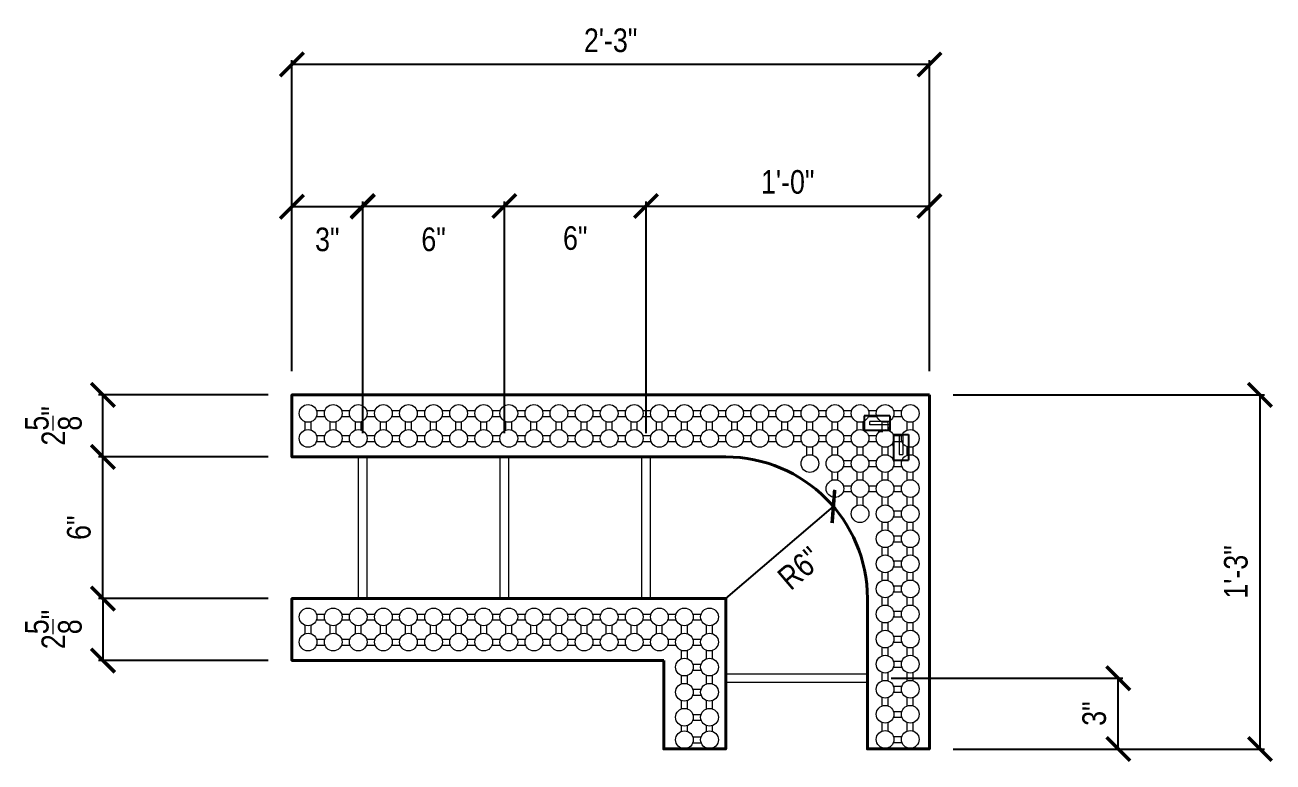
# Model space of a CAD drawing. Header units: inches. Extents: x -354.9 to -290.4, y 585 to 669.6.
# Drawn here: x -344.1 to -291.2, y 638.3 to 669.6 of the extents above; entities that cross this region are included whole.
import ezdxf

# ---------------------------------------------------------------- set-up
doc = ezdxf.new("R2010")
doc.units = ezdxf.units.IN
doc.header["$MEASUREMENT"] = 0
doc.layers.get('Defpoints').update_dxf_attribs({"color": 252})
for name, color, linetype, lineweight in [('1GB fine', 251, 'Continuous', 9), ('2GB med', 7, 'Continuous', 20), ('3GB heavy', 1, 'Continuous', 40), ('A1 fine', 251, 'Continuous', 5), ('DETAILS', 7, 'Continuous', 13), ('DIM', 3, 'Continuous', 13), ('GB Dim', 3, 'Continuous', 13)]:
    doc.layers.add(name, color=color, linetype=linetype, lineweight=lineweight)
doc.styles.add('ARCTEXT', font='arctext.shx', dxfattribs={"width": 0.85})
doc.dimstyles.new('ARCTEXT 1-1', dxfattribs={"dimscale": 0, "dimtxt": 1, "dimasz": 1, "dimexe": 0.1875, "dimexo": 1, "dimgap": 0.5, "dimtad": 1, "dimdec": 4, "dimzin": 3, "dimdsep": 46, "dimlunit": 4, "dimtxsty": 'ARCTEXT', "dimblk": 'ARCHTICK', "dimcen": 1, "dimclrd": 256, "dimclre": 256, "dimclrt": 256, "dimadec": 0, "dimazin": 0, "dimtfac": 1, "dimtdec": 4, "dimtofl": 0, "dimtmove": 2, "dimatfit": 3, "dimldrblk": 'arrow', "dimfxl": 1, "dimtolj": 1, "dimtzin": 0, "dimarcsym": 0})

# ---------------------------------------------------------------- blocks, each defined once
blk = doc.blocks.new('_ArchTick')
at = {"color": 0, "linetype": 'ByBlock', "const_width": 0.15}
blk.add_lwpolyline([(-0.5, -0.5), (0.5, 0.5)], dxfattribs=at)
blk = doc.blocks.new('*D224')
at = {"layer": 'Defpoints', "color": 0}
for p in [(-340.759, 651.26), (-332.759, 651.26), (-332.759, 645.26)]:
    blk.add_point(p, dxfattribs=at)
at = {"layer": 'GB Dim', "lineweight": -2}
for p, q in [((-333.759, 651.26), (-340.946, 651.26)), ((-340.759, 645.26), (-340.759, 651.26)), ((-333.759, 645.26), (-340.946, 645.26))]:
    blk.add_line(p, q, dxfattribs=at)
for p, rotation in [((-340.759, 651.26), 90), ((-340.759, 645.26), 270)]:
    blk.add_blockref('_ArchTick', p, dxfattribs=dict(at, rotation=rotation))
at = {"layer": 'GB Dim', "insert": (-341.776, 648.26), "char_height": 1, "attachment_point": 5, "rotation": 90, "style": 'ARCTEXT'}
blk.add_mtext('\\A1;6"', dxfattribs=at)
blk = doc.blocks.new('arrow')
at = {"layer": 'DIM'}
blk.add_hatch(color=253, dxfattribs=at).paths.add_polyline_path([(-2, 0.5), (-2, -0.5), (0, 0)])
at = {"layer": 'DIM', "lineweight": 9}
for points in [[(-2, 0.983), (-2, 0.5), (-2.469, 0.617)], [(0.374, 0.094), (0, 0)], [(0.374, -0.094), (0, 0)], [(-2, -0.983), (-2, -0.5), (-2.469, -0.617)]]:
    blk.add_lwpolyline(points, dxfattribs=at)
at = {"layer": 'DIM', "lineweight": 15}
blk.add_lwpolyline([(0, 0), (-2, -0.5), (-2, 0.5), (0, 0)], dxfattribs=at)
blk = doc.blocks.new('*D228')
at = {"layer": 'Defpoints', "color": 0}
for p in [(-305.759, 653.885), (-305.759, 638.885), (-291.759, 638.885)]:
    blk.add_point(p, dxfattribs=at)
at = {"layer": 'GB Dim', "lineweight": -2}
for p, q in [((-304.759, 653.885), (-291.571, 653.885)), ((-291.759, 653.885), (-291.759, 638.885)), ((-304.759, 638.885), (-291.571, 638.885))]:
    blk.add_line(p, q, dxfattribs=at)
for p, rotation in [((-291.759, 653.885), 90), ((-291.759, 638.885), 270)]:
    blk.add_blockref('_ArchTick', p, dxfattribs=dict(at, rotation=rotation))
at = {"layer": 'GB Dim', "insert": (-292.776, 646.385), "char_height": 1, "attachment_point": 5, "rotation": 90, "style": 'ARCTEXT'}
blk.add_mtext('\\A1;1\'-3"', dxfattribs=at)
blk = doc.blocks.new('*D229')
at = {"layer": 'Defpoints', "color": 0}
for p in [(-332.759, 645.26), (-340.759, 642.635), (-332.759, 642.635)]:
    blk.add_point(p, dxfattribs=at)
at = {"layer": 'GB Dim', "lineweight": -2}
for p, q in [((-333.759, 645.26), (-340.946, 645.26)), ((-340.759, 645.26), (-340.759, 642.635)), ((-333.759, 642.635), (-340.946, 642.635))]:
    blk.add_line(p, q, dxfattribs=at)
for p, rotation in [((-340.759, 645.26), 90), ((-340.759, 642.635), 270)]:
    blk.add_blockref('_ArchTick', p, dxfattribs=dict(at, rotation=rotation))
at = {"layer": 'GB Dim', "insert": (-342.863, 643.948), "char_height": 1, "attachment_point": 5, "rotation": 90, "style": 'ARCTEXT'}
blk.add_mtext('\\A1;2{\\H1.000000x;\\S5/8;}"', dxfattribs=at)
blk = doc.blocks.new('*D230')
at = {"layer": 'Defpoints', "color": 0}
for p in [(-340.759, 653.885), (-332.759, 653.885), (-332.759, 651.26)]:
    blk.add_point(p, dxfattribs=at)
at = {"layer": 'GB Dim', "lineweight": -2}
for p, q in [((-333.759, 653.885), (-340.946, 653.885)), ((-340.759, 651.26), (-340.759, 653.885)), ((-333.759, 651.26), (-340.946, 651.26))]:
    blk.add_line(p, q, dxfattribs=at)
for p, rotation in [((-340.759, 653.885), 90), ((-340.759, 651.26), 270)]:
    blk.add_blockref('_ArchTick', p, dxfattribs=dict(at, rotation=rotation))
at = {"layer": 'GB Dim', "insert": (-342.863, 652.573), "char_height": 1, "attachment_point": 5, "rotation": 90, "style": 'ARCTEXT'}
blk.add_mtext('\\A1;2{\\H1.000000x;\\S5/8;}"', dxfattribs=at)
blk = doc.blocks.new('*D231')
at = {"layer": 'Defpoints', "color": 0}
for p in [(-305.759, 661.885), (-305.759, 653.885), (-317.759, 651.26)]:
    blk.add_point(p, dxfattribs=at)
at = {"layer": 'GB Dim', "lineweight": -2}
for p, q in [((-317.759, 652.26), (-317.759, 662.073)), ((-317.759, 661.885), (-305.759, 661.885)), ((-305.759, 654.885), (-305.759, 662.073))]:
    blk.add_line(p, q, dxfattribs=at)
at = {"layer": 'GB Dim', "lineweight": -2, "rotation": 180}
blk.add_blockref('_ArchTick', (-317.759, 661.885), dxfattribs=at)
at = {"layer": 'GB Dim', "lineweight": -2}
blk.add_blockref('_ArchTick', (-305.759, 661.885), dxfattribs=at)
at = {"layer": 'GB Dim', "insert": (-311.759, 662.903), "char_height": 1, "attachment_point": 5, "style": 'ARCTEXT'}
blk.add_mtext('\\A1;1\'-0"', dxfattribs=at)
blk = doc.blocks.new('*D232')
at = {"layer": 'Defpoints', "color": 0}
for p in [(-309.825, 649.161), (-314.384, 645.26)]:
    blk.add_point(p, dxfattribs=at)
at = {"layer": 'GB Dim', "lineweight": -2}
blk.add_line((-314.384, 645.26), (-309.825, 649.161), dxfattribs=at)
at = {"layer": 'GB Dim', "lineweight": -2, "rotation": 40.54551992013242}
blk.add_blockref('_ArchTick', (-309.825, 649.161), dxfattribs=at)
at = {"layer": 'GB Dim', "insert": (-311.252, 646.541), "char_height": 1, "attachment_point": 5, "rotation": 40.5455, "style": 'ARCTEXT'}
blk.add_mtext('\\A1;R6"', dxfattribs=at)
blk = doc.blocks.new('*D233')
at = {"layer": 'Defpoints', "color": 0}
for p in [(-308.384, 641.885), (-297.759, 641.885), (-305.759, 638.885)]:
    blk.add_point(p, dxfattribs=at)
at = {"layer": 'GB Dim', "lineweight": -2}
for p, q in [((-307.384, 641.885), (-297.571, 641.885)), ((-297.759, 638.885), (-297.759, 641.885)), ((-304.759, 638.885), (-297.571, 638.885))]:
    blk.add_line(p, q, dxfattribs=at)
for p, rotation in [((-297.759, 641.885), 90), ((-297.759, 638.885), 270)]:
    blk.add_blockref('_ArchTick', p, dxfattribs=dict(at, rotation=rotation))
at = {"layer": 'GB Dim', "insert": (-298.776, 640.385), "char_height": 1, "attachment_point": 5, "rotation": 90, "style": 'ARCTEXT'}
blk.add_mtext('\\A1;3"', dxfattribs=at)
blk = doc.blocks.new('*D234')
at = {"layer": 'Defpoints', "color": 0}
for p in [(-332.759, 667.885), (-332.759, 653.885), (-305.759, 653.885)]:
    blk.add_point(p, dxfattribs=at)
at = {"layer": 'GB Dim', "lineweight": -2}
for p, q in [((-332.759, 654.885), (-332.759, 668.073)), ((-305.759, 667.885), (-332.759, 667.885)), ((-305.759, 654.885), (-305.759, 668.073))]:
    blk.add_line(p, q, dxfattribs=at)
at = {"layer": 'GB Dim', "lineweight": -2, "rotation": 180}
blk.add_blockref('_ArchTick', (-332.759, 667.885), dxfattribs=at)
at = {"layer": 'GB Dim', "lineweight": -2}
blk.add_blockref('_ArchTick', (-305.759, 667.885), dxfattribs=at)
at = {"layer": 'GB Dim', "insert": (-319.259, 668.903), "char_height": 1, "attachment_point": 5, "style": 'ARCTEXT'}
blk.add_mtext('\\A1;2\'-3"', dxfattribs=at)

msp = doc.modelspace()

# ---------------------------------------------------------------- linework, layer by layer
at = {"color": 1}
for p, q in [((-307.43515, 653.00272), (-308.52517, 653.00272)), ((-308.52517, 653.00272), (-308.52517, 652.37772)), ((-307.43515, 653.00272), (-307.43515, 652.37772)), ((-307.43515, 652.37772), (-308.52517, 652.37772)), ((-307.27265, 652.21522), (-307.27265, 651.1252)), ((-307.27265, 652.21522), (-306.64765, 652.21522)), ((-306.64765, 652.21522), (-306.64765, 651.1252)), ((-307.27265, 651.1252), (-306.64765, 651.1252))]:
    msp.add_line(p, q, dxfattribs=at)
at = {"ltscale": 0.15}
msp.add_line((-307.43515, 652.37772), (-307.43515, 652.54022), dxfattribs=at)
at = {"layer": '1GB fine'}
for p, q in [((-331.71834, 652.97763), (-331.36191, 652.97763)), ((-331.71757, 653.22836), (-331.36269, 653.22836)), ((-330.65584, 652.97763), (-330.29941, 652.97763)), ((-330.65507, 653.22836), (-330.30019, 653.22836)), ((-329.59334, 652.97763), (-329.23691, 652.97763)), ((-329.59257, 653.22836), (-329.23769, 653.22836)), ((-328.53084, 652.97763), (-328.17441, 652.97763)), ((-328.53007, 653.22836), (-328.17519, 653.22836)), ((-327.46834, 652.97763), (-327.11191, 652.97763)), ((-327.46757, 653.22836), (-327.11269, 653.22836)), ((-326.40584, 652.97763), (-326.04941, 652.97763)), ((-326.40507, 653.22836), (-326.05019, 653.22836)), ((-325.34334, 652.97763), (-324.98691, 652.97763)), ((-325.34257, 653.22836), (-324.98769, 653.22836)), ((-324.28084, 652.97763), (-323.92441, 652.97763)), ((-324.28007, 653.22836), (-323.92519, 653.22836)), ((-323.21834, 652.97763), (-322.86191, 652.97763)), ((-323.21757, 653.22836), (-322.86269, 653.22836)), ((-322.15584, 652.97763), (-321.79941, 652.97763)), ((-322.15507, 653.22836), (-321.80019, 653.22836)), ((-321.09334, 652.97763), (-320.73691, 652.97763)), ((-321.09257, 653.22836), (-320.73769, 653.22836)), ((-320.03084, 652.97763), (-319.67441, 652.97763)), ((-320.03007, 653.22836), (-319.67519, 653.22836)), ((-318.96834, 652.97763), (-318.61191, 652.97763)), ((-318.96757, 653.22836), (-318.61269, 653.22836)), ((-317.90584, 652.97763), (-317.54941, 652.97763)), ((-317.90507, 653.22836), (-317.55019, 653.22836)), ((-316.84334, 652.97763), (-316.48691, 652.97763)), ((-316.84257, 653.22836), (-316.48769, 653.22836)), ((-315.78084, 652.97763), (-315.42441, 652.97763)), ((-315.78007, 653.22836), (-315.42519, 653.22836)), ((-314.71834, 652.97763), (-314.36191, 652.97763)), ((-314.71757, 653.22836), (-314.36269, 653.22836)), ((-313.65584, 652.97763), (-313.29941, 652.97763)), ((-313.65507, 653.22836), (-313.30019, 653.22836)), ((-312.59334, 652.97763), (-312.23691, 652.97763)), ((-312.59257, 653.22836), (-312.23769, 653.22836)), ((-311.53084, 652.97763), (-311.17441, 652.97763)), ((-311.53007, 653.22836), (-311.17519, 653.22836)), ((-310.46834, 652.97763), (-310.11191, 652.97763)), ((-310.46757, 653.22836), (-310.11269, 653.22836)), ((-309.40584, 652.97763), (-309.04941, 652.97763)), ((-309.40507, 653.22836), (-309.05019, 653.22836)), ((-308.34334, 652.97763), (-307.98691, 652.97763)), ((-308.34257, 653.22836), (-307.98769, 653.22836)), ((-307.28084, 652.97763), (-306.92441, 652.97763)), ((-307.28007, 653.22836), (-306.92519, 653.22836)), ((-332.19784, 652.39462), (-332.19784, 652.75106)), ((-331.94711, 652.3954), (-331.94711, 652.75028)), ((-331.13315, 652.3954), (-331.13315, 652.75028)), ((-330.88242, 652.39462), (-330.88242, 652.75106)), ((-330.07065, 652.3954), (-330.07065, 652.75028)), ((-329.81992, 652.39462), (-329.81992, 652.75106)), ((-329.00815, 652.3954), (-329.00815, 652.75028)), ((-328.75742, 652.39462), (-328.75742, 652.75106)), ((-327.94565, 652.3954), (-327.94565, 652.75028)), ((-327.69492, 652.39462), (-327.69492, 652.75106)), ((-326.88315, 652.3954), (-326.88315, 652.75028)), ((-326.63242, 652.39462), (-326.63242, 652.75106)), ((-325.82065, 652.3954), (-325.82065, 652.75028)), ((-325.56992, 652.39462), (-325.56992, 652.75106)), ((-324.75815, 652.3954), (-324.75815, 652.75028)), ((-324.50742, 652.39462), (-324.50742, 652.75106)), ((-323.69565, 652.3954), (-323.69565, 652.75028)), ((-323.44492, 652.39462), (-323.44492, 652.75106)), ((-322.63315, 652.3954), (-322.63315, 652.75028)), ((-322.38242, 652.39462), (-322.38242, 652.75106)), ((-321.57065, 652.3954), (-321.57065, 652.75028)), ((-321.31992, 652.39462), (-321.31992, 652.75106)), ((-320.50815, 652.3954), (-320.50815, 652.75028)), ((-320.25742, 652.39462), (-320.25742, 652.75106)), ((-319.44565, 652.3954), (-319.44565, 652.75028)), ((-319.19492, 652.39462), (-319.19492, 652.75106)), ((-318.38315, 652.3954), (-318.38315, 652.75028)), ((-318.13242, 652.39462), (-318.13242, 652.75106)), ((-317.32065, 652.3954), (-317.32065, 652.75028)), ((-317.06992, 652.39462), (-317.06992, 652.75106)), ((-316.25815, 652.3954), (-316.25815, 652.75028)), ((-316.00742, 652.39462), (-316.00742, 652.75106)), ((-315.19565, 652.3954), (-315.19565, 652.75028)), ((-314.94492, 652.39462), (-314.94492, 652.75106)), ((-314.13315, 652.3954), (-314.13315, 652.75028)), ((-313.88242, 652.39462), (-313.88242, 652.75106)), ((-313.07065, 652.3954), (-313.07065, 652.75028)), ((-312.81992, 652.39462), (-312.81992, 652.75106)), ((-312.00815, 652.3954), (-312.00815, 652.75028)), ((-311.75742, 652.39462), (-311.75742, 652.75106)), ((-310.94565, 652.3954), (-310.94565, 652.75028)), ((-310.69492, 652.39462), (-310.69492, 652.75106)), ((-309.88315, 652.3954), (-309.88315, 652.75028)), ((-309.63242, 652.39462), (-309.63242, 652.75106)), ((-308.82065, 652.3954), (-308.82065, 652.75028)), ((-308.56992, 652.39462), (-308.56992, 652.75106)), ((-307.75815, 652.3954), (-307.75815, 652.75028)), ((-307.50742, 652.39462), (-307.50742, 652.75106)), ((-306.69565, 652.3954), (-306.69565, 652.75028)), ((-306.44492, 652.39462), (-306.44492, 652.75106)), ((-331.71834, 651.91513), (-331.36191, 651.91513)), ((-331.71757, 652.16586), (-331.36269, 652.16586)), ((-330.65584, 651.91513), (-330.29941, 651.91513)), ((-330.65507, 652.16586), (-330.30019, 652.16586)), ((-329.59334, 651.91513), (-329.23691, 651.91513)), ((-329.59257, 652.16586), (-329.23769, 652.16586)), ((-328.53084, 651.91513), (-328.17441, 651.91513)), ((-328.53007, 652.16586), (-328.17519, 652.16586)), ((-327.46834, 651.91513), (-327.11191, 651.91513)), ((-327.46757, 652.16586), (-327.11269, 652.16586)), ((-326.40584, 651.91513), (-326.04941, 651.91513)), ((-326.40507, 652.16586), (-326.05019, 652.16586)), ((-325.34334, 651.91513), (-324.98691, 651.91513)), ((-325.34257, 652.16586), (-324.98769, 652.16586)), ((-324.28084, 651.91513), (-323.92441, 651.91513)), ((-324.28007, 652.16586), (-323.92519, 652.16586)), ((-323.21834, 651.91513), (-322.86191, 651.91513)), ((-323.21757, 652.16586), (-322.86269, 652.16586)), ((-322.15584, 651.91513), (-321.79941, 651.91513)), ((-322.15507, 652.16586), (-321.80019, 652.16586)), ((-321.09334, 651.91513), (-320.73691, 651.91513)), ((-321.09257, 652.16586), (-320.73769, 652.16586)), ((-320.03084, 651.91513), (-319.67441, 651.91513)), ((-320.03007, 652.16586), (-319.67519, 652.16586)), ((-318.96834, 651.91513), (-318.61191, 651.91513)), ((-318.96757, 652.16586), (-318.61269, 652.16586)), ((-317.90584, 651.91513), (-317.54941, 651.91513)), ((-317.90507, 652.16586), (-317.55019, 652.16586)), ((-316.84334, 651.91513), (-316.48691, 651.91513)), ((-316.84257, 652.16586), (-316.48769, 652.16586)), ((-315.78084, 651.91513), (-315.42441, 651.91513)), ((-315.78007, 652.16586), (-315.42519, 652.16586)), ((-314.71834, 651.91513), (-314.36191, 651.91513)), ((-314.71757, 652.16586), (-314.36269, 652.16586)), ((-313.65584, 651.91513), (-313.29941, 651.91513)), ((-313.65507, 652.16586), (-313.30019, 652.16586)), ((-312.59334, 651.91513), (-312.23691, 651.91513)), ((-312.59257, 652.16586), (-312.23769, 652.16586)), ((-311.53084, 651.91513), (-311.17441, 651.91513)), ((-311.53007, 652.16586), (-311.17519, 652.16586)), ((-310.46834, 651.91513), (-310.11191, 651.91513)), ((-310.46757, 652.16586), (-310.11269, 652.16586)), ((-309.40584, 651.91513), (-309.04941, 651.91513)), ((-309.40507, 652.16586), (-309.05019, 652.16586)), ((-308.34334, 651.91513), (-307.98691, 651.91513)), ((-308.34257, 652.16586), (-307.98769, 652.16586)), ((-307.28084, 651.91513), (-306.92441, 651.91513)), ((-307.28007, 652.16586), (-306.92519, 652.16586)), ((-310.94565, 651.3329), (-310.94565, 651.68778)), ((-310.69492, 651.33212), (-310.69492, 651.68856)), ((-309.88315, 651.3329), (-309.88315, 651.68778)), ((-309.63242, 651.33212), (-309.63242, 651.68856)), ((-308.82065, 651.3329), (-308.82065, 651.68778)), ((-308.56992, 651.33212), (-308.56992, 651.68856)), ((-307.75815, 651.3329), (-307.75815, 651.68778)), ((-307.50742, 651.33212), (-307.50742, 651.68856)), ((-306.69565, 651.3329), (-306.69565, 651.68778)), ((-306.44492, 651.33212), (-306.44492, 651.68856)), ((-309.40584, 650.85263), (-309.04941, 650.85263)), ((-309.40507, 651.10336), (-309.05019, 651.10336)), ((-308.34334, 650.85263), (-307.98691, 650.85263)), ((-308.34257, 651.10336), (-307.98769, 651.10336)), ((-307.28084, 650.85263), (-306.92441, 650.85263)), ((-307.28007, 651.10336), (-306.92519, 651.10336)), ((-309.88315, 650.2704), (-309.88315, 650.62528)), ((-309.63242, 650.26962), (-309.63242, 650.62606)), ((-308.82065, 650.2704), (-308.82065, 650.62528)), ((-308.56992, 650.26962), (-308.56992, 650.62606)), ((-307.75815, 650.2704), (-307.75815, 650.62528)), ((-307.50742, 650.26962), (-307.50742, 650.62606)), ((-306.69565, 650.2704), (-306.69565, 650.62528)), ((-306.44492, 650.26962), (-306.44492, 650.62606)), ((-309.40584, 649.79013), (-309.04941, 649.79013)), ((-309.40507, 650.04086), (-309.05019, 650.04086)), ((-308.34334, 649.79013), (-307.98691, 649.79013)), ((-308.34257, 650.04086), (-307.98769, 650.04086)), ((-307.28084, 649.79013), (-306.92441, 649.79013)), ((-307.28007, 650.04086), (-306.92519, 650.04086)), ((-308.82065, 649.2079), (-308.82065, 649.56278)), ((-308.56992, 649.20712), (-308.56992, 649.56356)), ((-307.75815, 649.2079), (-307.75815, 649.56278)), ((-307.50742, 649.20712), (-307.50742, 649.56356)), ((-306.69565, 649.2079), (-306.69565, 649.56278)), ((-306.44492, 649.20712), (-306.44492, 649.56356)), ((-307.28084, 648.72763), (-306.92441, 648.72763)), ((-307.28007, 648.97836), (-306.92519, 648.97836)), ((-307.75815, 648.1454), (-307.75815, 648.50028)), ((-307.50742, 648.14462), (-307.50742, 648.50106)), ((-306.69565, 648.1454), (-306.69565, 648.50028)), ((-306.44492, 648.14462), (-306.44492, 648.50106)), ((-307.28084, 647.66513), (-306.92441, 647.66513)), ((-307.28007, 647.91586), (-306.92519, 647.91586)), ((-307.75815, 647.0829), (-307.75815, 647.43778)), ((-307.50742, 647.08212), (-307.50742, 647.43856)), ((-306.69565, 647.0829), (-306.69565, 647.43778)), ((-306.44492, 647.08212), (-306.44492, 647.43856)), ((-307.28084, 646.60263), (-306.92441, 646.60263)), ((-307.28007, 646.85336), (-306.92519, 646.85336)), ((-307.75815, 646.0204), (-307.75815, 646.37528)), ((-307.50742, 646.01962), (-307.50742, 646.37606)), ((-306.69565, 646.0204), (-306.69565, 646.37528)), ((-306.44492, 646.01962), (-306.44492, 646.37606)), ((-307.28084, 645.54013), (-306.92441, 645.54013)), ((-307.28007, 645.79086), (-306.92519, 645.79086)), ((-307.75815, 644.9579), (-307.75815, 645.31278)), ((-307.50742, 644.95712), (-307.50742, 645.31356)), ((-306.69565, 644.9579), (-306.69565, 645.31278)), ((-306.44492, 644.95712), (-306.44492, 645.31356)), ((-331.71834, 644.35263), (-331.36191, 644.35263)), ((-331.71757, 644.60336), (-331.36269, 644.60336)), ((-330.65584, 644.35263), (-330.29941, 644.35263)), ((-330.65507, 644.60336), (-330.30019, 644.60336)), ((-329.59334, 644.35263), (-329.23691, 644.35263)), ((-329.59257, 644.60336), (-329.23769, 644.60336)), ((-328.53084, 644.35263), (-328.17441, 644.35263)), ((-328.53007, 644.60336), (-328.17519, 644.60336)), ((-327.46834, 644.35263), (-327.11191, 644.35263)), ((-327.46757, 644.60336), (-327.11269, 644.60336)), ((-326.40584, 644.35263), (-326.04941, 644.35263)), ((-326.40507, 644.60336), (-326.05019, 644.60336)), ((-325.34334, 644.35263), (-324.98691, 644.35263)), ((-325.34257, 644.60336), (-324.98769, 644.60336)), ((-324.28084, 644.35263), (-323.92441, 644.35263)), ((-324.28007, 644.60336), (-323.92519, 644.60336)), ((-323.21834, 644.35263), (-322.86191, 644.35263)), ((-323.21757, 644.60336), (-322.86269, 644.60336)), ((-322.15584, 644.35263), (-321.79941, 644.35263)), ((-322.15507, 644.60336), (-321.80019, 644.60336)), ((-321.09334, 644.35263), (-320.73691, 644.35263)), ((-321.09257, 644.60336), (-320.73769, 644.60336)), ((-320.03084, 644.35263), (-319.67441, 644.35263)), ((-320.03007, 644.60336), (-319.67519, 644.60336)), ((-318.96834, 644.35263), (-318.61191, 644.35263)), ((-318.96757, 644.60336), (-318.61269, 644.60336)), ((-317.90584, 644.35263), (-317.54941, 644.35263)), ((-317.90507, 644.60336), (-317.55019, 644.60336)), ((-316.84334, 644.35263), (-316.48691, 644.35263)), ((-316.84257, 644.60336), (-316.48769, 644.60336)), ((-315.78084, 644.35263), (-315.42441, 644.35263)), ((-315.78007, 644.60336), (-315.42519, 644.60336)), ((-307.28084, 644.47763), (-306.92441, 644.47763)), ((-307.28007, 644.72836), (-306.92519, 644.72836)), ((-332.19784, 643.76962), (-332.19784, 644.12606)), ((-331.94711, 643.7704), (-331.94711, 644.12528)), ((-331.13315, 643.7704), (-331.13315, 644.12528)), ((-330.88242, 643.76962), (-330.88242, 644.12606)), ((-330.07065, 643.7704), (-330.07065, 644.12528)), ((-329.81992, 643.76962), (-329.81992, 644.12606)), ((-329.00815, 643.7704), (-329.00815, 644.12528)), ((-328.75742, 643.76962), (-328.75742, 644.12606)), ((-327.94565, 643.7704), (-327.94565, 644.12528)), ((-327.69492, 643.76962), (-327.69492, 644.12606)), ((-326.88315, 643.7704), (-326.88315, 644.12528)), ((-326.63242, 643.76962), (-326.63242, 644.12606)), ((-325.82065, 643.7704), (-325.82065, 644.12528)), ((-325.56992, 643.76962), (-325.56992, 644.12606)), ((-324.75815, 643.7704), (-324.75815, 644.12528)), ((-324.50742, 643.76962), (-324.50742, 644.12606)), ((-323.69565, 643.7704), (-323.69565, 644.12528)), ((-323.44492, 643.76962), (-323.44492, 644.12606)), ((-322.63315, 643.7704), (-322.63315, 644.12528)), ((-322.38242, 643.76962), (-322.38242, 644.12606)), ((-321.57065, 643.7704), (-321.57065, 644.12528)), ((-321.31992, 643.76962), (-321.31992, 644.12606)), ((-320.50815, 643.7704), (-320.50815, 644.12528)), ((-320.25742, 643.76962), (-320.25742, 644.12606)), ((-319.44565, 643.7704), (-319.44565, 644.12528)), ((-319.19492, 643.76962), (-319.19492, 644.12606)), ((-318.38315, 643.7704), (-318.38315, 644.12528)), ((-318.13242, 643.76962), (-318.13242, 644.12606)), ((-317.32065, 643.7704), (-317.32065, 644.12528)), ((-317.06992, 643.76962), (-317.06992, 644.12606)), ((-316.25815, 643.7704), (-316.25815, 644.12528)), ((-316.00742, 643.76962), (-316.00742, 644.12606)), ((-315.19565, 643.7704), (-315.19565, 644.12528)), ((-314.94492, 643.76962), (-314.94492, 644.12606)), ((-307.75815, 643.8954), (-307.75815, 644.25028)), ((-307.50742, 643.89462), (-307.50742, 644.25106)), ((-306.69565, 643.8954), (-306.69565, 644.25028)), ((-306.44492, 643.89462), (-306.44492, 644.25106)), ((-331.71834, 643.29013), (-331.36191, 643.29013)), ((-331.71757, 643.54086), (-331.36269, 643.54086)), ((-330.65584, 643.29013), (-330.29941, 643.29013)), ((-330.65507, 643.54086), (-330.30019, 643.54086)), ((-329.59334, 643.29013), (-329.23691, 643.29013)), ((-329.59257, 643.54086), (-329.23769, 643.54086)), ((-328.53084, 643.29013), (-328.17441, 643.29013)), ((-328.53007, 643.54086), (-328.17519, 643.54086)), ((-327.46834, 643.29013), (-327.11191, 643.29013)), ((-327.46757, 643.54086), (-327.11269, 643.54086)), ((-326.40584, 643.29013), (-326.04941, 643.29013)), ((-326.40507, 643.54086), (-326.05019, 643.54086)), ((-325.34334, 643.29013), (-324.98691, 643.29013)), ((-325.34257, 643.54086), (-324.98769, 643.54086)), ((-324.28084, 643.29013), (-323.92441, 643.29013)), ((-324.28007, 643.54086), (-323.92519, 643.54086)), ((-323.21834, 643.29013), (-322.86191, 643.29013)), ((-323.21757, 643.54086), (-322.86269, 643.54086)), ((-322.15584, 643.29013), (-321.79941, 643.29013)), ((-322.15507, 643.54086), (-321.80019, 643.54086)), ((-321.09334, 643.29013), (-320.73691, 643.29013)), ((-321.09257, 643.54086), (-320.73769, 643.54086)), ((-320.03084, 643.29013), (-319.67441, 643.29013)), ((-320.03007, 643.54086), (-319.67519, 643.54086)), ((-318.96834, 643.29013), (-318.61191, 643.29013)), ((-318.96757, 643.54086), (-318.61269, 643.54086)), ((-317.90584, 643.29013), (-317.54941, 643.29013)), ((-317.90507, 643.54086), (-317.55019, 643.54086)), ((-316.84334, 643.29013), (-316.48691, 643.29013)), ((-316.84257, 643.54086), (-316.48769, 643.54086)), ((-315.78084, 643.29013), (-315.42441, 643.29013)), ((-315.78007, 643.54086), (-315.42519, 643.54086)), ((-307.28084, 643.41513), (-306.92441, 643.41513)), ((-307.28007, 643.66586), (-306.92519, 643.66586)), ((-316.25815, 642.7079), (-316.25815, 643.06278)), ((-316.00742, 642.70712), (-316.00742, 643.06356)), ((-315.19565, 642.7079), (-315.19565, 643.06278)), ((-314.94492, 642.70712), (-314.94492, 643.06356)), ((-307.75815, 642.8329), (-307.75815, 643.18778)), ((-307.50742, 642.83212), (-307.50742, 643.18856)), ((-306.69565, 642.8329), (-306.69565, 643.18778)), ((-306.44492, 642.83212), (-306.44492, 643.18856)), ((-315.78084, 642.22763), (-315.42441, 642.22763)), ((-315.78007, 642.47836), (-315.42519, 642.47836)), ((-307.28084, 642.35263), (-306.92441, 642.35263)), ((-307.28007, 642.60336), (-306.92519, 642.60336)), ((-316.25815, 641.6454), (-316.25815, 642.00028)), ((-316.00742, 641.64462), (-316.00742, 642.00106)), ((-315.19565, 641.6454), (-315.19565, 642.00028)), ((-314.94492, 641.64462), (-314.94492, 642.00106)), ((-307.75815, 641.7704), (-307.75815, 642.12528)), ((-307.50742, 641.76962), (-307.50742, 642.12606)), ((-306.69565, 641.7704), (-306.69565, 642.12528)), ((-306.44492, 641.76962), (-306.44492, 642.12606)), ((-315.78084, 641.16513), (-315.42441, 641.16513)), ((-315.78007, 641.41586), (-315.42519, 641.41586)), ((-307.28084, 641.29013), (-306.92441, 641.29013)), ((-307.28007, 641.54086), (-306.92519, 641.54086)), ((-316.25815, 640.5829), (-316.25815, 640.93778)), ((-316.00742, 640.58212), (-316.00742, 640.93856)), ((-315.19565, 640.5829), (-315.19565, 640.93778)), ((-314.94492, 640.58212), (-314.94492, 640.93856)), ((-307.75815, 640.7079), (-307.75815, 641.06278)), ((-307.50742, 640.70712), (-307.50742, 641.06356)), ((-306.69565, 640.7079), (-306.69565, 641.06278)), ((-306.44492, 640.70712), (-306.44492, 641.06356)), ((-315.78084, 640.10263), (-315.42441, 640.10263)), ((-315.78007, 640.35336), (-315.42519, 640.35336)), ((-307.28084, 640.22763), (-306.92441, 640.22763)), ((-307.28007, 640.47836), (-306.92519, 640.47836)), ((-316.25815, 639.62927), (-316.25815, 639.87528)), ((-316.00742, 639.62849), (-316.00742, 639.87606)), ((-315.19565, 639.62927), (-315.19565, 639.87528)), ((-314.94492, 639.62849), (-314.94492, 639.87606)), ((-307.75815, 639.6454), (-307.75815, 640.00028)), ((-307.50742, 639.64462), (-307.50742, 640.00106)), ((-306.69565, 639.6454), (-306.69565, 640.00028)), ((-306.44492, 639.64462), (-306.44492, 640.00106)), ((-315.78084, 639.149), (-315.42441, 639.149)), ((-315.78007, 639.39973), (-315.42519, 639.39973)), ((-307.28084, 639.16513), (-306.92441, 639.16513)), ((-307.28007, 639.41586), (-306.92519, 639.41586))]:
    msp.add_line(p, q, dxfattribs=at)
for centre in [(-332.07138, 653.10409), (-331.00888, 653.10409), (-329.94638, 653.10409), (-328.88388, 653.10409), (-327.82138, 653.10409), (-326.75888, 653.10409), (-325.69638, 653.10409), (-324.63388, 653.10409), (-323.57138, 653.10409), (-322.50888, 653.10409), (-321.44638, 653.10409), (-320.38388, 653.10409), (-319.32138, 653.10409), (-318.25888, 653.10409), (-317.19638, 653.10409), (-316.13388, 653.10409), (-315.07138, 653.10409), (-314.00888, 653.10409), (-312.94638, 653.10409), (-311.88388, 653.10409), (-310.82138, 653.10409), (-309.75888, 653.10409), (-308.69638, 653.10409), (-307.63388, 653.10409), (-306.57138, 653.10409), (-332.07138, 652.04159), (-331.00888, 652.04159), (-329.94638, 652.04159), (-328.88388, 652.04159), (-327.82138, 652.04159), (-326.75888, 652.04159), (-325.69638, 652.04159), (-324.63388, 652.04159), (-323.57138, 652.04159), (-322.50888, 652.04159), (-321.44638, 652.04159), (-320.38388, 652.04159), (-319.32138, 652.04159), (-318.25888, 652.04159), (-317.19638, 652.04159), (-316.13388, 652.04159), (-315.07138, 652.04159), (-314.00888, 652.04159), (-312.94638, 652.04159), (-311.88388, 652.04159), (-310.82138, 652.04159), (-309.75888, 652.04159), (-308.69638, 652.04159), (-307.63388, 652.04159), (-306.57138, 652.04159), (-310.82138, 650.97909), (-309.75888, 650.97909), (-308.69638, 650.97909), (-307.63388, 650.97909), (-306.57138, 650.97909), (-309.75888, 649.91659), (-308.69638, 649.91659), (-307.63388, 649.91659), (-306.57138, 649.91659), (-308.69638, 648.85409), (-307.63388, 648.85409), (-306.57138, 648.85409), (-306.57138, 648.85409), (-307.63388, 647.79159), (-306.57138, 647.79159), (-307.63388, 646.72909), (-306.57138, 646.72909), (-307.63388, 645.66659), (-306.57138, 645.66659), (-307.63388, 644.60409), (-306.57138, 644.60409), (-306.57138, 644.60409), (-332.07138, 644.47909), (-331.00888, 644.47909), (-329.94638, 644.47909), (-328.88388, 644.47909), (-327.82138, 644.47909), (-326.75888, 644.47909), (-325.69638, 644.47909), (-324.63388, 644.47909), (-323.57138, 644.47909), (-322.50888, 644.47909), (-321.44638, 644.47909), (-320.38388, 644.47909), (-319.32138, 644.47909), (-318.25888, 644.47909), (-317.19638, 644.47909), (-316.13388, 644.47909), (-315.07138, 644.47909), (-307.63388, 643.54159), (-306.57138, 643.54159), (-332.07138, 643.41659), (-331.00888, 643.41659), (-329.94638, 643.41659), (-328.88388, 643.41659), (-327.82138, 643.41659), (-326.75888, 643.41659), (-325.69638, 643.41659), (-324.63388, 643.41659), (-323.57138, 643.41659), (-322.50888, 643.41659), (-321.44638, 643.41659), (-320.38388, 643.41659), (-319.32138, 643.41659), (-318.25888, 643.41659), (-317.19638, 643.41659), (-316.13388, 643.41659), (-315.07138, 643.41659), (-307.63388, 642.47909), (-306.57138, 642.47909), (-316.13388, 642.35409), (-315.07138, 642.35409), (-307.63388, 641.41659), (-306.57138, 641.41659), (-316.13388, 641.29159), (-315.07138, 641.29159), (-307.63388, 640.35409), (-306.57138, 640.35409), (-306.57138, 640.35409), (-316.13388, 640.22909), (-315.07138, 640.22909), (-315.07138, 640.22909), (-316.13388, 639.27546), (-315.07138, 639.27546), (-315.07138, 639.27546), (-307.63388, 639.29159), (-306.57138, 639.29159), (-306.57138, 639.29159)]:
    msp.add_circle(centre, 0.375, dxfattribs=at)
at = {"layer": '2GB med', "color": 6}
for points in [[(-329.94638, 645.26034), (-329.57138, 645.26034), (-329.57138, 651.26034), (-329.94638, 651.26034)], [(-323.94638, 645.26034), (-323.57138, 645.26034), (-323.57138, 651.26034), (-323.94638, 651.26034)], [(-317.94638, 645.26034), (-317.57138, 645.26034), (-317.57138, 651.26034), (-317.94638, 651.26034)], [(-314.38388, 641.69784), (-314.38388, 642.07284), (-308.38388, 642.07284), (-308.38388, 641.69784)]]:
    msp.add_lwpolyline(points, close=True, dxfattribs=at)
at = {"layer": '3GB heavy', "color": 1}
for points in [[(-305.75888, 653.88534), (-332.75888, 653.88534), (-332.75888, 651.26034), (-314.38388, 651.26034)], [(-308.38388, 645.26034), (-308.38388, 638.88534), (-305.75888, 638.88534), (-305.75888, 653.88534)], [(-314.38388, 645.26034), (-332.75888, 645.26034), (-332.75888, 642.63534), (-317.00888, 642.63534)], [(-314.38388, 645.26034), (-314.38388, 638.88534), (-317.00888, 638.88534), (-317.00888, 642.63534)]]:
    msp.add_lwpolyline(points, dxfattribs=at)
msp.add_arc((-314.38388, 645.26034), 6, 0, 90, dxfattribs=at)
at = {"layer": 'A1 fine'}
for p, q in [((-307.93296, 652.33577), (-307.73696, 652.33577)), ((-307.30888, 651.91575), (-307.30888, 651.70757))]:
    msp.add_line(p, q, dxfattribs=at)
at = {"layer": 'DETAILS', "color": 6, "lineweight": 20}
for p, q in [((-307.43515, 652.76522), (-308.28515, 652.76522)), ((-308.28515, 652.61522), (-308.28515, 652.76522)), ((-307.43515, 652.61522), (-308.28515, 652.61522)), ((-307.03515, 652.21522), (-307.03515, 651.36522)), ((-306.88515, 652.21522), (-306.88515, 651.36522)), ((-307.03515, 651.36522), (-306.88515, 651.36522))]:
    msp.add_line(p, q, dxfattribs=at)

# ---------------------------------------------------------------- dimensions: what is measured, and where the dimension line sits
at = {"layer": 'GB Dim'}
for base, p1, p2, picture, middle in [((-332.75888, 667.88534), (-305.75888, 653.88534), (-332.75888, 653.88534), '*D234', (-319.25888, 668.90258)), ((-305.75888, 661.88534), (-317.75888, 651.26034), (-305.75888, 653.88534), '*D231', (-311.75888, 662.90258))]:
    dim = msp.add_linear_dim(base=base, p1=p1, p2=p2, dimstyle='ARCTEXT 1-1', override={"dimscale": 1}, dxfattribs=at)
    dim.commit()
    dim.dimension.update_dxf_attribs({"geometry": picture, "text_midpoint": middle})
for base, p1, p2, location in [((-329.75888, 661.86167), (-332.75888, 653.88534), (-329.75888, 651.26034), (-331.25888, 660.46785)), ((-323.75888, 661.88534), (-329.75888, 651.26034), (-323.75888, 651.26034), (-326.75888, 660.47204)), ((-317.75888, 661.88534), (-323.75888, 651.26034), (-317.75888, 651.26034), (-320.75888, 660.52458))]:
    msp.add_linear_dim(base=base, p1=p1, p2=p2, location=location, dimstyle='ARCTEXT 1-1', override={"dimscale": 1}, dxfattribs=at).render()
for base, p1, p2, picture, middle in [((-340.75888, 653.88534), (-332.75888, 651.26034), (-332.75888, 653.88534), '*D230', (-342.86304, 652.57284)), ((-291.75888, 638.88534), (-305.75888, 653.88534), (-305.75888, 638.88534), '*D228', (-292.77612, 646.38534)), ((-340.75888, 651.26034), (-332.75888, 645.26034), (-332.75888, 651.26034), '*D224', (-341.77612, 648.26034)), ((-340.75888, 642.63534), (-332.75888, 645.26034), (-332.75888, 642.63534), '*D229', (-342.86304, 643.94784)), ((-297.75888, 641.88534), (-305.75888, 638.88534), (-308.38388, 641.88534), '*D233', (-298.77612, 640.38534))]:
    dim = msp.add_linear_dim(base=base, p1=p1, p2=p2, angle=270, dimstyle='ARCTEXT 1-1', override={"dimscale": 1}, dxfattribs=at)
    dim.commit()
    dim.dimension.update_dxf_attribs({"geometry": picture, "text_midpoint": middle})
dim = msp.add_radius_dim(center=(-314.38388, 645.26034), mpoint=(-309.82454, 649.16065), dimstyle='ARCTEXT 1-1', override={"dimscale": 1}, dxfattribs=at)
dim.commit()
dim.dimension.update_dxf_attribs({"geometry": '*D232', "text_midpoint": (-311.25213, 646.54051), "dimtype": 164})

doc.saveas('drawing.dxf')
